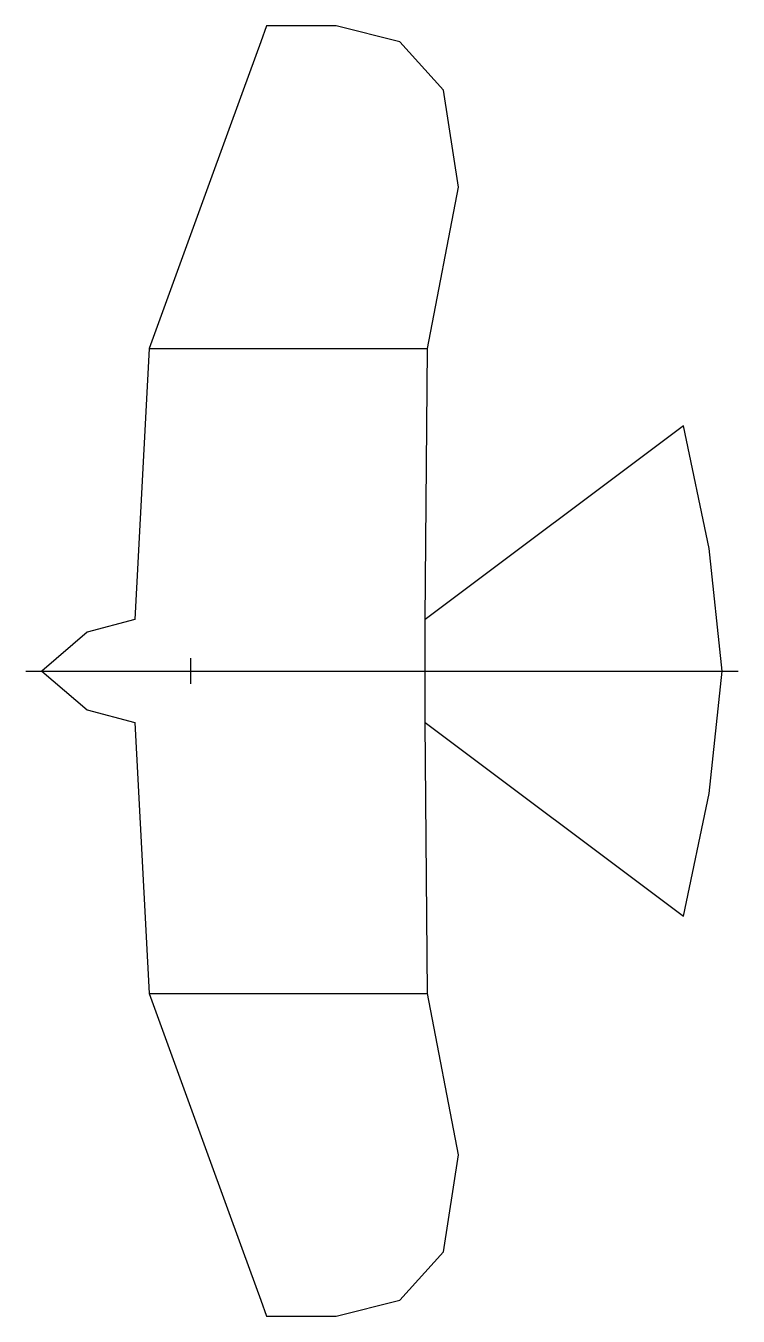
# Model space of a CAD drawing. Header units: millimetres. Extents: x -33 to 188, y -200 to 200.
import ezdxf

# ---------------------------------------------------------------- set-up
doc = ezdxf.new("R2010")
doc.units = ezdxf.units.MM
for name, color, linetype in [('CENTRELINE', 8, 'CONTINUOUS'), ('CG_MARKS', 5, 'CONTINUOUS'), ('HINGE_BEND_UP', 1, 'CONTINUOUS'), ('OUTLINE', 7, 'CONTINUOUS'), ('WRIST_MARKER', 3, 'CONTINUOUS')]:
    doc.layers.add(name, color=color, linetype=linetype)

msp = doc.modelspace()

# ---------------------------------------------------------------- linework, layer by layer
at = {"layer": 'CENTRELINE'}
msp.add_line((-33, 0), (187.846, 0), dxfattribs=at)
at = {"layer": 'CG_MARKS'}
msp.add_line((18.2042, -4), (18.2042, 4), dxfattribs=at)
at = {"layer": 'HINGE_BEND_UP'}
msp.add_line((90.846, -16), (90.846, 16), dxfattribs=at)
at = {"layer": 'OUTLINE'}
for p, q in [((41.6378, 200), (39.818, 195)), ((63.2137, 200), (41.6378, 200)), ((82.9698, 195), (63.2137, 200)), ((39.818, 195), (34.3584, 180)), ((96.4971, 180), (82.9698, 195)), ((34.3584, 180), (23.4393, 150)), ((101.1126, 150), (96.4971, 180)), ((23.4393, 150), (5.2408, 100)), ((91.5445, 100), (101.1126, 150)), ((5.2408, 100), (0.8385, 16)), ((90.846, 16), (91.5445, 100)), ((170.846, 76), (90.846, 16)), ((178.846, 38), (170.846, 76)), ((182.846, 0), (178.846, 38)), ((0.8385, 16), (-14, 12)), ((-14, 12), (-28, 0)), ((-28, 0), (-14, -12)), ((178.846, -38), (182.846, 0)), ((-14, -12), (0.8385, -16)), ((0.8385, -16), (5.2408, -100)), ((91.5445, -100), (90.846, -16)), ((90.846, -16), (170.846, -76)), ((170.846, -76), (178.846, -38)), ((5.2408, -100), (23.4393, -150)), ((101.1126, -150), (91.5445, -100)), ((23.4393, -150), (34.3584, -180)), ((96.4971, -180), (101.1126, -150)), ((34.3584, -180), (39.818, -195)), ((82.9698, -195), (96.4971, -180)), ((39.818, -195), (41.6378, -200)), ((63.2137, -200), (82.9698, -195)), ((41.6378, -200), (63.2137, -200))]:
    msp.add_line(p, q, dxfattribs=at)
at = {"layer": 'WRIST_MARKER'}
for p, q in [((5.2408, 100), (91.5445, 100)), ((5.2408, -100), (91.5445, -100))]:
    msp.add_line(p, q, dxfattribs=at)

doc.saveas('drawing.dxf')
